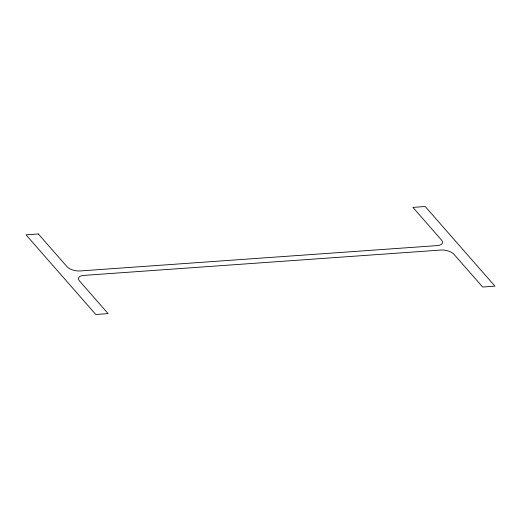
<?xml version="1.0" encoding="UTF-8"?>
<svg xmlns="http://www.w3.org/2000/svg" width="521" height="521" viewBox="0 0 521 521"><rect width="100%" height="100%" fill="white"/><g stroke="black" fill="none" stroke-linecap="round" stroke-linejoin="round"><path stroke-width="0.78" d="M38.352 233.968L26.05 234.841L95.799 314.495L108.108 313.616L79.479 280.93A9.801 4.585 12.6 0 1 83.77 275.401L441.111 250.034A9.801 4.585 12.6 0 1 454.025 254.346L482.648 287.032L494.95 286.159L425.201 206.505L412.892 207.384L441.521 240.07A9.801 4.585 12.6 0 1 437.23 245.599L79.889 270.966A9.801 4.585 12.6 0 1 66.975 266.654L38.352 233.968"/></g></svg>
